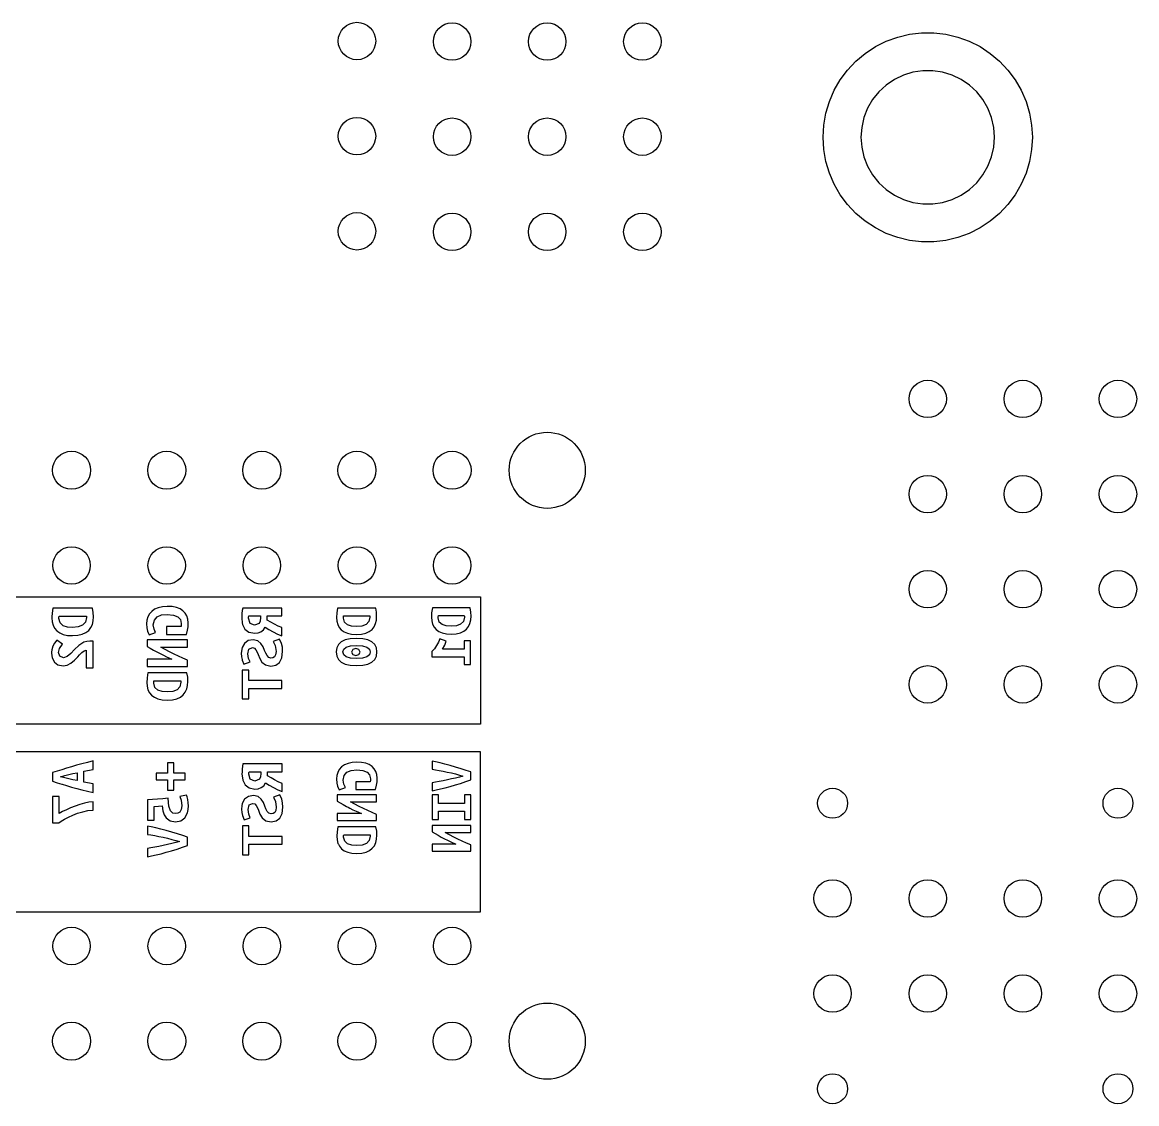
# Model space of a CAD drawing. Extents: x 49 to 111, y -108.5 to -46.5.
# Drawn here: x 81.23 to 110.99, y -75.33 to -46.46 of the extents above; entities that cross this region are included whole.
import ezdxf

# ---------------------------------------------------------------- set-up
doc = ezdxf.new("R2010")
doc.units = 0
doc.layers.add('BLACK', color=7, linetype='CONTINUOUS')

msp = doc.modelspace()

# ---------------------------------------------------------------- linework, layer by layer
at = {"layer": 'BLACK', "linetype": 'CONTINUOUS'}
for p, q in [((104.013, -47.110325), (104.303353, -46.964504)), ((104.303353, -46.964504), (104.608672, -46.853377)), ((104.608672, -46.853377), (104.924827, -46.778447)), ((104.924827, -46.778447), (105.247543, -46.740727)), ((105.247543, -46.740727), (105.572457, -46.740727)), ((105.572457, -46.740727), (105.895173, -46.778447)), ((105.895173, -46.778447), (106.211328, -46.853377)), ((106.211328, -46.853377), (106.516647, -46.964504)), ((106.516647, -46.964504), (106.807, -47.110325)), ((103.492641, -47.497718), (103.741539, -47.288868)), ((103.741539, -47.288868), (104.013, -47.110325)), ((106.807, -47.110325), (107.078461, -47.288868)), ((107.078461, -47.288868), (107.327359, -47.497718)), ((103.269672, -47.734051), (103.492641, -47.497718)), ((107.327359, -47.497718), (107.550328, -47.734051)), ((103.075647, -47.994672), (103.269672, -47.734051)), ((104.758602, -47.870265), (104.518507, -47.985889)), ((105.013248, -47.791717), (104.758602, -47.870265)), ((105.276757, -47.752), (105.013248, -47.791717)), ((105.543243, -47.752), (105.276757, -47.752)), ((105.806752, -47.791717), (105.543243, -47.752)), ((106.061398, -47.870265), (105.806752, -47.791717)), ((106.301493, -47.985889), (106.061398, -47.870265)), ((107.550328, -47.734051), (107.744353, -47.994672)), ((102.91319, -48.276055), (103.075647, -47.994672)), ((104.298326, -48.136005), (104.102979, -48.317262)), ((104.518507, -47.985889), (104.298326, -48.136005)), ((106.521674, -48.136005), (106.301493, -47.985889)), ((106.717021, -48.317262), (106.521674, -48.136005)), ((107.744353, -47.994672), (107.90681, -48.276055)), ((102.784499, -48.574396), (102.91319, -48.276055)), ((104.102979, -48.317262), (103.936828, -48.525608)), ((106.883172, -48.525608), (106.717021, -48.317262)), ((107.90681, -48.276055), (108.035501, -48.574396)), ((102.691313, -48.885659), (102.784499, -48.574396)), ((103.803585, -48.756391), (103.706227, -49.004456)), ((103.936828, -48.525608), (103.803585, -48.756391)), ((107.016415, -48.756391), (106.883172, -48.525608)), ((107.113773, -49.004456), (107.016415, -48.756391)), ((108.035501, -48.574396), (108.128687, -48.885659)), ((102.634892, -49.205636), (102.691313, -48.885659)), ((103.706227, -49.004456), (103.646928, -49.26426)), ((107.173072, -49.26426), (107.113773, -49.004456)), ((108.128687, -48.885659), (108.185108, -49.205636)), ((102.616, -49.53), (102.634892, -49.205636)), ((103.646928, -49.26426), (103.627014, -49.53)), ((107.192986, -49.53), (107.173072, -49.26426)), ((108.185108, -49.205636), (108.204, -49.53)), ((102.634892, -49.854364), (102.616, -49.53)), ((103.627014, -49.53), (103.646928, -49.79574)), ((107.173072, -49.79574), (107.192986, -49.53)), ((108.204, -49.53), (108.185108, -49.854364)), ((102.691313, -50.174341), (102.634892, -49.854364)), ((103.646928, -49.79574), (103.706227, -50.055544)), ((107.113773, -50.055544), (107.173072, -49.79574)), ((108.185108, -49.854364), (108.128687, -50.174341)), ((102.784499, -50.485604), (102.691313, -50.174341)), ((103.706227, -50.055544), (103.803585, -50.303609)), ((107.016415, -50.303609), (107.113773, -50.055544)), ((108.128687, -50.174341), (108.035501, -50.485604)), ((102.91319, -50.783945), (102.784499, -50.485604)), ((103.803585, -50.303609), (103.936828, -50.534392)), ((103.936828, -50.534392), (104.102979, -50.742738)), ((106.717021, -50.742738), (106.883172, -50.534392)), ((106.883172, -50.534392), (107.016415, -50.303609)), ((108.035501, -50.485604), (107.90681, -50.783945)), ((103.075647, -51.065328), (102.91319, -50.783945)), ((104.102979, -50.742738), (104.298326, -50.923995)), ((106.521674, -50.923995), (106.717021, -50.742738)), ((107.90681, -50.783945), (107.744353, -51.065328)), ((103.269672, -51.325949), (103.075647, -51.065328)), ((104.298326, -50.923995), (104.518507, -51.074111)), ((104.518507, -51.074111), (104.758602, -51.189735)), ((106.061398, -51.189735), (106.301493, -51.074111)), ((106.301493, -51.074111), (106.521674, -50.923995)), ((107.744353, -51.065328), (107.550328, -51.325949)), ((103.492641, -51.562282), (103.269672, -51.325949)), ((104.758602, -51.189735), (105.013248, -51.268283)), ((105.013248, -51.268283), (105.276757, -51.308)), ((105.276757, -51.308), (105.543243, -51.308)), ((105.543243, -51.308), (105.806752, -51.268283)), ((105.806752, -51.268283), (106.061398, -51.189735)), ((107.550328, -51.325949), (107.327359, -51.562282)), ((103.741539, -51.771132), (103.492641, -51.562282)), ((104.013, -51.949675), (103.741539, -51.771132)), ((107.078461, -51.771132), (106.807, -51.949675)), ((107.327359, -51.562282), (107.078461, -51.771132)), ((104.303353, -52.095496), (104.013, -51.949675)), ((106.807, -51.949675), (106.516647, -52.095496)), ((104.608672, -52.206623), (104.303353, -52.095496)), ((104.924827, -52.281553), (104.608672, -52.206623)), ((105.247543, -52.319273), (104.924827, -52.281553)), ((105.572457, -52.319273), (105.247543, -52.319273)), ((105.895173, -52.281553), (105.572457, -52.319273)), ((106.211328, -52.206623), (105.895173, -52.281553)), ((106.516647, -52.095496), (106.211328, -52.206623)), ((56.392122, -61.799056), (93.467878, -61.799056)), ((93.467878, -61.799056), (93.467878, -62.051072)), ((82.050731, -62.100056), (82.029694, -62.238555)), ((83.109635, -62.100056), (82.050731, -62.100056)), ((83.129797, -62.218394), (83.109635, -62.100056)), ((84.688514, -62.187097), (84.62643, -62.255022)), ((84.767905, -62.131286), (84.688514, -62.187097)), ((84.864168, -62.088454), (84.767905, -62.131286)), ((84.976872, -62.061197), (84.864168, -62.088454)), ((85.105584, -62.052112), (84.976872, -62.061197)), ((85.235594, -62.059899), (85.105584, -62.052112)), ((85.34873, -62.083262), (85.235594, -62.059899)), ((85.444778, -62.120902), (85.34873, -62.083262)), ((85.523519, -62.171522), (85.444778, -62.120902)), ((85.584955, -62.234471), (85.523519, -62.171522)), ((87.107171, -62.165138), (87.098629, -62.239461)), ((87.119986, -62.097649), (87.107171, -62.165138)), ((88.16222, -62.097649), (87.119986, -62.097649)), ((88.16222, -62.307805), (88.16222, -62.097649)), ((89.651537, -62.096491), (89.631292, -62.229775)), ((90.670566, -62.096491), (89.651537, -62.096491)), ((90.689968, -62.210373), (90.670566, -62.096491)), ((92.184473, -62.095362), (92.164478, -62.226993)), ((93.190869, -62.095362), (92.184473, -62.095362)), ((93.21003, -62.207832), (93.190869, -62.095362)), ((93.467878, -62.051072), (93.467878, -62.315303)), ((82.025466, -62.335782), (82.024434, -62.359523)), ((82.024434, -62.359523), (82.032323, -62.461863)), ((82.029694, -62.238555), (82.025466, -62.335782)), ((82.032323, -62.461863), (82.055991, -62.554999)), ((82.212021, -62.378807), (82.212898, -62.347251)), ((82.242702, -62.496269), (82.212021, -62.378807)), ((82.212898, -62.347251), (82.217281, -62.315694)), ((82.217281, -62.315694), (82.946592, -62.315694)), ((82.920295, -62.47786), (82.843156, -62.558505)), ((82.948345, -62.354263), (82.920295, -62.47786)), ((82.946592, -62.315694), (82.948345, -62.334979)), ((82.948345, -62.334979), (82.948345, -62.354263)), ((83.105252, -62.533961), (83.128263, -62.437319)), ((83.128263, -62.437319), (83.135933, -62.331472)), ((83.135933, -62.331472), (83.129797, -62.218394)), ((84.555476, -62.422023), (84.546607, -62.515907)), ((84.582084, -62.334196), (84.555476, -62.422023)), ((84.583609, -62.331472), (84.582084, -62.334196)), ((84.62643, -62.255022), (84.583609, -62.331472)), ((84.731779, -62.545327), (84.759468, -62.417264)), ((84.759468, -62.417264), (84.836479, -62.3316)), ((84.836479, -62.3316), (84.954158, -62.283144)), ((84.954158, -62.283144), (85.105584, -62.268434)), ((85.105584, -62.268434), (85.272369, -62.283577)), ((85.272369, -62.283577), (85.388534, -62.329004)), ((85.388534, -62.329004), (85.456675, -62.403852)), ((85.456675, -62.403852), (85.479389, -62.507254)), ((85.629084, -62.309103), (85.584955, -62.234471)), ((85.655692, -62.39455), (85.629084, -62.309103)), ((85.664561, -62.489948), (85.655692, -62.39455)), ((87.094357, -62.311222), (87.092649, -62.371022)), ((87.092649, -62.371022), (87.107514, -62.489948)), ((87.098629, -62.239461), (87.094357, -62.311222)), ((87.275467, -62.371022), (87.276321, -62.341976)), ((87.314764, -62.506), (87.275467, -62.371022)), ((87.276321, -62.341976), (87.280592, -62.307805)), ((87.280592, -62.307805), (87.598388, -62.307805)), ((87.587923, -62.446627), (87.556528, -62.509417)), ((87.598388, -62.353936), (87.587923, -62.446627)), ((87.598388, -62.307805), (87.598388, -62.353936)), ((87.772664, -62.417154), (87.772664, -62.307805)), ((87.772664, -62.307805), (88.16222, -62.307805)), ((87.869412, -62.475032), (87.772664, -62.417154)), ((87.964879, -62.529066), (87.869412, -62.475032)), ((89.631292, -62.229775), (89.62623, -62.346187)), ((89.62623, -62.346187), (89.633822, -62.444673)), ((89.633822, -62.444673), (89.656599, -62.534302)), ((89.806754, -62.364745), (89.807597, -62.334377)), ((89.836279, -62.477783), (89.806754, -62.364745)), ((89.807597, -62.334377), (89.811815, -62.304009)), ((89.811815, -62.304009), (90.513663, -62.304009)), ((89.91473, -62.546956), (89.836279, -62.477783)), ((90.488356, -62.460069), (90.414122, -62.537677)), ((90.51535, -62.341126), (90.488356, -62.460069)), ((90.513663, -62.304009), (90.51535, -62.322567)), ((90.51535, -62.322567), (90.51535, -62.341126)), ((90.666348, -62.514057), (90.688492, -62.421054)), ((90.688492, -62.421054), (90.695873, -62.319193)), ((90.695873, -62.319193), (90.689968, -62.210373)), ((92.160469, -62.319193), (92.159479, -62.341962)), ((92.159479, -62.341962), (92.166977, -62.439228)), ((92.164478, -62.226993), (92.160469, -62.319193)), ((92.166977, -62.439228), (92.189471, -62.527746)), ((92.337765, -62.360291), (92.338598, -62.330299)), ((92.366924, -62.471927), (92.337765, -62.360291)), ((92.338598, -62.330299), (92.342763, -62.300307)), ((92.342763, -62.300307), (93.035911, -62.300307)), ((92.444403, -62.540242), (92.366924, -62.471927)), ((93.010917, -62.454432), (92.937604, -62.531078)), ((93.037577, -62.336964), (93.010917, -62.454432)), ((93.035911, -62.300307), (93.037577, -62.318635)), ((93.037577, -62.318635), (93.037577, -62.336964)), ((93.186703, -62.507751), (93.208572, -62.415901)), ((93.208572, -62.415901), (93.215862, -62.315303)), ((93.215862, -62.315303), (93.21003, -62.207832)), ((93.467878, -62.315303), (93.467878, -62.840882)), ((82.055991, -62.554999), (82.096533, -62.63674)), ((82.096533, -62.63674), (82.155044, -62.704894)), ((82.155044, -62.704894), (82.231744, -62.759461)), ((82.231744, -62.759461), (82.326853, -62.80044)), ((82.324223, -62.568148), (82.242702, -62.496269)), ((82.441684, -62.604964), (82.324223, -62.568148)), ((82.57843, -62.615483), (82.441684, -62.604964)), ((82.726572, -62.602334), (82.57843, -62.615483)), ((82.843156, -62.558505), (82.726572, -62.602334)), ((82.835267, -62.796934), (82.931471, -62.75201)), ((82.931471, -62.75201), (83.007953, -62.692622)), ((83.007953, -62.692622), (83.065587, -62.619647)), ((83.065587, -62.619647), (83.105252, -62.533961)), ((84.546607, -62.515907), (84.556125, -62.627529)), ((84.556125, -62.627529), (84.577757, -62.713193)), ((84.577757, -62.713193), (84.603716, -62.772898)), ((84.603716, -62.772898), (84.624483, -62.808375)), ((84.624483, -62.808375), (84.79408, -62.752996)), ((84.750815, -62.659545), (84.731779, -62.545327)), ((84.79408, -62.752996), (84.750815, -62.659545)), ((85.472467, -62.590322), (85.081356, -62.590322)), ((85.081356, -62.590322), (85.081356, -62.803183)), ((85.477659, -62.548788), (85.472467, -62.590322)), ((85.479389, -62.507254), (85.477659, -62.548788)), ((85.616105, -62.803183), (85.647255, -62.684638)), ((85.647255, -62.684638), (85.660235, -62.59573)), ((85.660235, -62.59573), (85.664561, -62.489948)), ((87.107514, -62.489948), (87.113152, -62.535046)), ((87.113152, -62.535046), (87.176369, -62.661481)), ((87.176369, -62.661481), (87.284864, -62.742638)), ((87.284864, -62.742638), (87.43949, -62.77083)), ((87.437782, -62.557257), (87.314764, -62.506)), ((87.556528, -62.509417), (87.437782, -62.557257)), ((87.43949, -62.77083), (87.527482, -62.761433)), ((87.527482, -62.761433), (87.606931, -62.733241)), ((87.606931, -62.733241), (87.673139, -62.683265)), ((87.673139, -62.683265), (87.721406, -62.608515)), ((87.721406, -62.608515), (87.81965, -62.670024)), ((87.81965, -62.670024), (87.932416, -62.733241)), ((87.932416, -62.733241), (88.050308, -62.792187)), ((88.061627, -62.577974), (87.964879, -62.529066)), ((88.16222, -62.620475), (88.061627, -62.577974)), ((88.16222, -62.840882), (88.16222, -62.620475)), ((89.656599, -62.534302), (89.695614, -62.612965)), ((89.695614, -62.612965), (89.751922, -62.678552)), ((89.751922, -62.678552), (89.825734, -62.731064)), ((89.825734, -62.731064), (89.917261, -62.770501)), ((90.027768, -62.582386), (89.91473, -62.546956)), ((89.917261, -62.770501), (90.027979, -62.795176)), ((90.159365, -62.592509), (90.027768, -62.582386)), ((90.301927, -62.579855), (90.159365, -62.592509)), ((90.293703, -62.794332), (90.40653, -62.767127)), ((90.414122, -62.537677), (90.301927, -62.579855)), ((90.40653, -62.767127), (90.499111, -62.723894)), ((90.499111, -62.723894), (90.572712, -62.666742)), ((90.572712, -62.666742), (90.628177, -62.596515)), ((90.628177, -62.596515), (90.666348, -62.514057)), ((92.189471, -62.527746), (92.228003, -62.605433)), ((92.228003, -62.605433), (92.283613, -62.670207)), ((92.283613, -62.670207), (92.35651, -62.722068)), ((92.35651, -62.722068), (92.446902, -62.761016)), ((92.556039, -62.575233), (92.444403, -62.540242)), ((92.446902, -62.761016), (92.556248, -62.785385)), ((92.686005, -62.58523), (92.556039, -62.575233)), ((92.556248, -62.785385), (92.686005, -62.793508)), ((92.8268, -62.572734), (92.686005, -62.58523)), ((92.686005, -62.793508), (92.818677, -62.784552)), ((92.818677, -62.784552), (92.930106, -62.757684)), ((92.937604, -62.531078), (92.8268, -62.572734)), ((92.930106, -62.757684), (93.021539, -62.714987)), ((93.021539, -62.714987), (93.094228, -62.658544)), ((93.094228, -62.658544), (93.149005, -62.589187)), ((93.149005, -62.589187), (93.186703, -62.507751)), ((82.091931, -63.032952), (82.047225, -63.119514)), ((82.155921, -62.957348), (82.091931, -63.032952)), ((82.306692, -63.06429), (82.155921, -62.957348)), ((82.224294, -63.174738), (82.306692, -63.06429)), ((82.326853, -62.80044), (82.441904, -62.82608)), ((82.441904, -62.82608), (82.57843, -62.834627)), ((82.57843, -62.834627), (82.718025, -62.825204)), ((82.718025, -62.825204), (82.835267, -62.796934)), ((82.879972, -63.012572), (82.744103, -63.09497)), ((82.957111, -62.988247), (82.879972, -63.012572)), ((83.041262, -62.980139), (82.957111, -62.988247)), ((83.078079, -62.979262), (83.041262, -62.980139)), ((83.121907, -62.983645), (83.078079, -62.979262)), ((83.121907, -63.691918), (83.121907, -62.983645)), ((85.642064, -62.950282), (84.570835, -62.950282)), ((84.570835, -62.950282), (84.570835, -62.952865)), ((84.570835, -62.952865), (84.570835, -63.12161)), ((85.081356, -62.803183), (85.616105, -62.803183)), ((85.642064, -63.142377), (85.642064, -62.950282)), ((87.164409, -63.039931), (87.101619, -63.15462)), ((87.264361, -62.96753), (87.164409, -63.039931)), ((87.396776, -62.943397), (87.264361, -62.96753)), ((87.522357, -62.970734), (87.396776, -62.943397)), ((87.606931, -63.039931), (87.522357, -62.970734)), ((87.663314, -63.133049), (87.606931, -63.039931)), ((88.104128, -62.928019), (87.93327, -62.989528)), ((87.93327, -62.989528), (87.984528, -63.099732)), ((88.050308, -62.792187), (88.16222, -62.840882)), ((88.15624, -63.045911), (88.104128, -62.928019)), ((88.177384, -63.137748), (88.15624, -63.045911)), ((89.674407, -63.074279), (89.629417, -63.163697)), ((89.749391, -63.002482), (89.674407, -63.074279)), ((89.854743, -62.949993), (89.749391, -63.002482)), ((89.990839, -62.9185), (89.854743, -62.949993)), ((90.157678, -62.908003), (89.990839, -62.9185)), ((90.027979, -62.795176), (90.159365, -62.8034)), ((90.326391, -62.918313), (90.157678, -62.908003)), ((90.159365, -62.8034), (90.293703, -62.794332)), ((90.463611, -62.949244), (90.326391, -62.918313)), ((90.569338, -63.000795), (90.463611, -62.949244)), ((90.644322, -63.072029), (90.569338, -63.000795)), ((90.689312, -63.16201), (90.644322, -63.072029)), ((92.347762, -63.005117), (92.296109, -63.098426)), ((92.386085, -62.918474), (92.347762, -63.005117)), ((92.556039, -62.985123), (92.386085, -62.918474)), ((92.515217, -63.086762), (92.556039, -62.985123)), ((93.202532, -62.976792), (93.032578, -62.976792)), ((93.032578, -62.976792), (93.032578, -63.1934)), ((93.202532, -63.60329), (93.202532, -62.976792)), ((93.467878, -62.840882), (93.467878, -63.60329)), ((82.015118, -63.271903), (82.012162, -63.302719)), ((82.012162, -63.302719), (82.031447, -63.430699)), ((82.020928, -63.211336), (82.015118, -63.271903)), ((82.047225, -63.119514), (82.020928, -63.211336)), ((82.199749, -63.281681), (82.224294, -63.174738)), ((82.235689, -63.383364), (82.199749, -63.281681)), ((82.525836, -63.308855), (82.431165, -63.391253)), ((82.628395, -63.201912), (82.525836, -63.308855)), ((82.744103, -63.09497), (82.628395, -63.201912)), ((82.713423, -63.397389), (82.763388, -63.344794)), ((82.763388, -63.344794), (82.822995, -63.288693)), ((82.822995, -63.288693), (82.885232, -63.243988)), ((82.885232, -63.243988), (82.943086, -63.22558)), ((82.943086, -63.22558), (82.943086, -63.691918)), ((84.570835, -63.12161), (84.650225, -63.170066)), ((84.650225, -63.170066), (84.736105, -63.218522)), ((84.736105, -63.218522), (84.825014, -63.266329)), ((84.825014, -63.266329), (84.91349, -63.312839)), ((84.91349, -63.312839), (85.000451, -63.356968)), ((85.049533, -63.206696), (84.930796, -63.142377)), ((84.930796, -63.142377), (85.642064, -63.142377)), ((85.000451, -63.356968), (85.084817, -63.397637)), ((85.168077, -63.268132), (85.049533, -63.206696)), ((85.28643, -63.326683), (85.168077, -63.268132)), ((85.404782, -63.38235), (85.28643, -63.326683)), ((87.101619, -63.15462), (87.080688, -63.305616)), ((87.080688, -63.305616), (87.086241, -63.396811)), ((87.256672, -63.320993), (87.287, -63.195412)), ((87.273758, -63.441448), (87.256672, -63.320993)), ((87.287, -63.195412), (87.377981, -63.153552)), ((87.377981, -63.153552), (87.431802, -63.170638)), ((87.431802, -63.170638), (87.472808, -63.214207)), ((87.472808, -63.214207), (87.504416, -63.274007)), ((87.504416, -63.274007), (87.530045, -63.339787)), ((87.530045, -63.339787), (87.571905, -63.443156)), ((87.702612, -63.232147), (87.663314, -63.133049)), ((87.732512, -63.303907), (87.702612, -63.232147)), ((87.768392, -63.368833), (87.732512, -63.303907)), ((87.81367, -63.416673), (87.768392, -63.368833)), ((87.997342, -63.344059), (87.966587, -63.399588)), ((87.984528, -63.099732), (88.008448, -63.256067)), ((88.008448, -63.256067), (87.997342, -63.344059)), ((88.164142, -63.427566), (88.184431, -63.256067)), ((88.184431, -63.256067), (88.177384, -63.137748)), ((89.616476, -63.256067), (89.61442, -63.270736)), ((89.61442, -63.270736), (89.629323, -63.379463)), ((89.629417, -63.163697), (89.616476, -63.256067)), ((89.629323, -63.379463), (89.674032, -63.469443)), ((89.791569, -63.270736), (89.814978, -63.196081)), ((89.814978, -63.346447), (89.791569, -63.270736)), ((89.814978, -63.196081), (89.885205, -63.140827)), ((89.885205, -63.401489), (89.814978, -63.346447)), ((89.885205, -63.140827), (90.000141, -63.106663)), ((90.000141, -63.106663), (90.157678, -63.095274)), ((90.061511, -63.203251), (90.027768, -63.272424)), ((90.027768, -63.272424), (90.061511, -63.339065)), ((90.140806, -63.177944), (90.061511, -63.203251)), ((90.061511, -63.339065), (90.140806, -63.365216)), ((90.219258, -63.203251), (90.140806, -63.177944)), ((90.140806, -63.365216), (90.219258, -63.339065)), ((90.157678, -63.095274), (90.316479, -63.106663)), ((90.252157, -63.272424), (90.219258, -63.203251)), ((90.219258, -63.339065), (90.252157, -63.272424)), ((90.316479, -63.106663), (90.431837, -63.140827)), ((90.431837, -63.140827), (90.502064, -63.196081)), ((90.502064, -63.346447), (90.431837, -63.401489)), ((90.502064, -63.196081), (90.525473, -63.270736)), ((90.524951, -63.272424), (90.502064, -63.346447)), ((90.525473, -63.270736), (90.524951, -63.272424)), ((90.644322, -63.469443), (90.689312, -63.379463)), ((90.704309, -63.270736), (90.689312, -63.16201)), ((90.689312, -63.379463), (90.704309, -63.270736)), ((92.236125, -63.186735), (92.171143, -63.258383)), ((92.171143, -63.258383), (92.171143, -63.270736)), ((92.171143, -63.270736), (92.171143, -63.398345)), ((92.296109, -63.098426), (92.236125, -63.186735)), ((92.456066, -63.1934), (92.515217, -63.086762)), ((93.032578, -63.1934), (92.456066, -63.1934)), ((82.031447, -63.430699), (82.089301, -63.539394)), ((82.089301, -63.539394), (82.186601, -63.61478)), ((82.186601, -63.61478), (82.32247, -63.64283)), ((82.338248, -63.423686), (82.235689, -63.383364)), ((82.32247, -63.64283), (82.430289, -63.621792)), ((82.431165, -63.391253), (82.338248, -63.423686)), ((82.430289, -63.621792), (82.531095, -63.565691)), ((82.531095, -63.565691), (82.625765, -63.4868)), ((82.625765, -63.4868), (82.713423, -63.397389)), ((85.230186, -63.464264), (84.570835, -63.464264)), ((84.570835, -63.464264), (84.570835, -63.656359)), ((84.570835, -63.656359), (85.642064, -63.656359)), ((85.084817, -63.397637), (85.230186, -63.464264)), ((85.523327, -63.435133), (85.404782, -63.38235)), ((85.642064, -63.485031), (85.523327, -63.435133)), ((85.642064, -63.656359), (85.642064, -63.485031)), ((87.086241, -63.396811), (87.1029, -63.475619)), ((87.1029, -63.475619), (87.106717, -63.485031)), ((87.106717, -63.485031), (87.152449, -63.597783)), ((87.152449, -63.597783), (87.314764, -63.536274)), ((87.314764, -63.536274), (87.273758, -63.441448)), ((87.571905, -63.443156), (87.633414, -63.542254)), ((87.633414, -63.542254), (87.729095, -63.616577)), ((87.729095, -63.616577), (87.87347, -63.645623)), ((87.871761, -63.435468), (87.81367, -63.416673)), ((87.922164, -63.427779), (87.871761, -63.435468)), ((87.87347, -63.645623), (88.005244, -63.62149)), ((87.966587, -63.399588), (87.922164, -63.427779)), ((88.005244, -63.62149), (88.103274, -63.549088)), ((88.103274, -63.549088), (88.164142, -63.427566)), ((89.674032, -63.469443), (89.748548, -63.540678)), ((89.748548, -63.540678), (89.853619, -63.592229)), ((89.853619, -63.592229), (89.989995, -63.62316)), ((90.000141, -63.435021), (89.885205, -63.401489)), ((89.989995, -63.62316), (90.157678, -63.63347)), ((90.157678, -63.446198), (90.000141, -63.435021)), ((90.316479, -63.435021), (90.157678, -63.446198)), ((90.157678, -63.63347), (90.326391, -63.62316)), ((90.431837, -63.401489), (90.316479, -63.435021)), ((90.326391, -63.62316), (90.463611, -63.592229)), ((90.463611, -63.592229), (90.569338, -63.540678)), ((90.569338, -63.540678), (90.644322, -63.469443)), ((92.171143, -63.398345), (93.032578, -63.398345)), ((93.032578, -63.398345), (93.032578, -63.60329)), ((93.032578, -63.60329), (93.202532, -63.60329)), ((93.467878, -63.60329), (93.467878, -63.691918)), ((82.943086, -63.691918), (83.121907, -63.691918)), ((84.563913, -63.966132), (84.558721, -64.085542)), ((84.576611, -63.882535), (84.563913, -63.966132)), ((84.58468, -63.829417), (84.576611, -63.882535)), ((85.62995, -63.829417), (84.58468, -63.829417)), ((85.649851, -63.946231), (85.62995, -63.829417)), ((85.655908, -64.057853), (85.649851, -63.946231)), ((87.278884, -63.756681), (87.104609, -63.756681)), ((87.104609, -63.756681), (87.104609, -64.057853)), ((87.278884, -64.03518), (87.278884, -63.756681)), ((93.467878, -63.691918), (93.467878, -64.247044)), ((84.558721, -64.085542), (84.566509, -64.186565)), ((84.566509, -64.186565), (84.589871, -64.278502)), ((84.743893, -64.104579), (84.744758, -64.073428)), ((84.774178, -64.220528), (84.743893, -64.104579)), ((84.744758, -64.073428), (84.749085, -64.042278)), ((84.749085, -64.042278), (85.469006, -64.042278)), ((84.85465, -64.291481), (84.774178, -64.220528)), ((85.443047, -64.202357), (85.366902, -64.281963)), ((85.470736, -64.080351), (85.443047, -64.202357)), ((85.469006, -64.042278), (85.470736, -64.061314)), ((85.470736, -64.061314), (85.470736, -64.080351)), ((85.586469, -64.342317), (85.625623, -64.257735)), ((85.625623, -64.257735), (85.648337, -64.162337)), ((85.648337, -64.162337), (85.655908, -64.057853)), ((87.104609, -64.057853), (87.104609, -64.525542)), ((88.16222, -64.03518), (87.278884, -64.03518)), ((87.278884, -64.525542), (87.278884, -64.247044)), ((87.278884, -64.247044), (88.16222, -64.247044)), ((88.16222, -64.247044), (88.16222, -64.03518)), ((93.467878, -64.247044), (93.467878, -64.948928)), ((84.589871, -64.278502), (84.629891, -64.35919)), ((84.629891, -64.35919), (84.687649, -64.426467)), ((84.687649, -64.426467), (84.723736, -64.45214)), ((84.723736, -64.45214), (84.763362, -64.480331)), ((84.763362, -64.480331), (84.857246, -64.520783)), ((84.970599, -64.327824), (84.85465, -64.291481)), ((84.857246, -64.520783), (84.970815, -64.546093)), ((85.105584, -64.338207), (84.970599, -64.327824)), ((84.970815, -64.546093), (85.105584, -64.554529)), ((85.251818, -64.325228), (85.105584, -64.338207)), ((85.105584, -64.554529), (85.243381, -64.545228)), ((85.243381, -64.545228), (85.359114, -64.517322)), ((85.366902, -64.281963), (85.251818, -64.325228)), ((85.359114, -64.517322), (85.454079, -64.472976)), ((85.454079, -64.472976), (85.529576, -64.414352)), ((85.529576, -64.414352), (85.586469, -64.342317)), ((87.104609, -64.525542), (87.278884, -64.525542)), ((93.467878, -64.948928), (93.467878, -65.200944)), ((93.467878, -65.200944), (56.392122, -65.200944)), ((56.398787, -65.927235), (93.461213, -65.927235)), ((93.461213, -65.927235), (93.461213, -66.179251)), ((82.543896, -66.335282), (82.41367, -66.374399)), ((82.679382, -66.295945), (82.543896, -66.335282)), ((82.82199, -66.256828), (82.679382, -66.295945)), ((82.97172, -66.21793), (82.82199, -66.256828)), ((83.128572, -66.179251), (82.97172, -66.21793)), ((83.128572, -66.403654), (83.128572, -66.179251)), ((85.281846, -66.232696), (85.107057, -66.232696)), ((85.107057, -66.232696), (85.107057, -66.504397)), ((85.281846, -66.504397), (85.281846, -66.232696)), ((87.113836, -66.323225), (87.105293, -66.397548)), ((87.126651, -66.255736), (87.113836, -66.323225)), ((88.168885, -66.255736), (87.126651, -66.255736)), ((88.168885, -66.465891), (88.168885, -66.255736)), ((89.75943, -66.340622), (89.698904, -66.406842)), ((89.836828, -66.286212), (89.75943, -66.340622)), ((89.930674, -66.244455), (89.836828, -66.286212)), ((90.040549, -66.217883), (89.930674, -66.244455)), ((90.16603, -66.209025), (90.040549, -66.217883)), ((90.292775, -66.216617), (90.16603, -66.209025)), ((90.403072, -66.239394), (90.292775, -66.216617)), ((90.496708, -66.276089), (90.403072, -66.239394)), ((90.573472, -66.325437), (90.496708, -66.276089)), ((90.633366, -66.386807), (90.573472, -66.325437)), ((92.271116, -66.204295), (92.177808, -66.185133)), ((92.177808, -66.185133), (92.177808, -66.401742)), ((92.387751, -66.231788), (92.271116, -66.204295)), ((92.520007, -66.265529), (92.387751, -66.231788)), ((92.660178, -66.303435), (92.520007, -66.265529)), ((92.804514, -66.344674), (92.660178, -66.303435)), ((92.949267, -66.388412), (92.804514, -66.344674)), ((93.461213, -66.179251), (93.461213, -66.473389)), ((82.163407, -66.450661), (82.043371, -66.487806)), ((82.043371, -66.487806), (82.043371, -66.722728)), ((82.28684, -66.412858), (82.163407, -66.450661)), ((82.253749, -66.600007), (82.370334, -66.567574)), ((82.370334, -66.632441), (82.253749, -66.600007)), ((82.41367, -66.374399), (82.28684, -66.412858)), ((82.370334, -66.567574), (82.479029, -66.539524)), ((82.479029, -66.660491), (82.370334, -66.632441)), ((82.479029, -66.539524), (82.586848, -66.51498)), ((82.586848, -66.51498), (82.69905, -66.493065)), ((82.69905, -66.493065), (82.69905, -66.705197)), ((82.877872, -66.452743), (83.128572, -66.403654)), ((82.877872, -66.742013), (82.877872, -66.452743)), ((85.107057, -66.504397), (84.805936, -66.504397)), ((84.805936, -66.504397), (84.805936, -66.687838)), ((85.582967, -66.504397), (85.281846, -66.504397)), ((85.582967, -66.687838), (85.582967, -66.504397)), ((87.101022, -66.469308), (87.099313, -66.529109)), ((87.099313, -66.529109), (87.119155, -66.687838)), ((87.105293, -66.397548), (87.101022, -66.469308)), ((87.282132, -66.529109), (87.282986, -66.500063)), ((87.321429, -66.664087), (87.282132, -66.529109)), ((87.282986, -66.500063), (87.287257, -66.465891)), ((87.287257, -66.465891), (87.605053, -66.465891)), ((87.594588, -66.604714), (87.563193, -66.667504)), ((87.605053, -66.512023), (87.594588, -66.604714)), ((87.605053, -66.465891), (87.605053, -66.512023)), ((87.779328, -66.57524), (87.779328, -66.465891)), ((87.779328, -66.465891), (88.168885, -66.465891)), ((87.876077, -66.633119), (87.779328, -66.57524)), ((87.971544, -66.687153), (87.876077, -66.633119)), ((89.629732, -66.56965), (89.621085, -66.661177)), ((89.655672, -66.484028), (89.629732, -66.56965)), ((89.698904, -66.406842), (89.655672, -66.484028)), ((89.801609, -66.689858), (89.828603, -66.56501)), ((89.828603, -66.56501), (89.90368, -66.481497)), ((89.90368, -66.481497), (90.018405, -66.434258)), ((90.018405, -66.434258), (90.16603, -66.419917)), ((90.16603, -66.419917), (90.328627, -66.434679)), ((90.328627, -66.434679), (90.441876, -66.478967)), ((90.441876, -66.478967), (90.508307, -66.551935)), ((90.508307, -66.551935), (90.53045, -66.652741)), ((90.53045, -66.652741), (90.528763, -66.693233)), ((90.676388, -66.459565), (90.633366, -66.386807)), ((90.702327, -66.542867), (90.676388, -66.459565)), ((90.710974, -66.63587), (90.702327, -66.542867)), ((90.706756, -66.738996), (90.710974, -66.63587)), ((92.177808, -66.401742), (92.264243, -66.414239)), ((92.264243, -66.414239), (92.363591, -66.431734)), ((92.363591, -66.431734), (92.471062, -66.45277)), ((92.471062, -66.45277), (92.581866, -66.475889)), ((92.581866, -66.475889), (92.693503, -66.500882)), ((92.693503, -66.500882), (92.803473, -66.527541)), ((92.801488, -66.63587), (92.695169, -66.660839)), ((92.805139, -66.635013), (92.801488, -66.63587)), ((92.803473, -66.527541), (92.906987, -66.554826)), ((92.908237, -66.608353), (92.805139, -66.635013)), ((92.906987, -66.554826), (92.999254, -66.581694)), ((92.999254, -66.581694), (92.908237, -66.608353)), ((93.08673, -66.43215), (92.949267, -66.388412)), ((93.209197, -66.473389), (93.08673, -66.43215)), ((93.209197, -66.684999), (93.209197, -66.473389)), ((93.461213, -66.473389), (93.461213, -66.998968)), ((82.043371, -66.722728), (82.164393, -66.761243)), ((82.164393, -66.761243), (82.289032, -66.799648)), ((82.289032, -66.799648), (82.294137, -66.801172)), ((82.294137, -66.801172), (82.417286, -66.837943)), ((82.417286, -66.837943), (82.549156, -66.876129)), ((82.586848, -66.684159), (82.479029, -66.660491)), ((82.549156, -66.876129), (82.685627, -66.913986)), ((82.69905, -66.705197), (82.586848, -66.684159)), ((82.685627, -66.913986), (82.827688, -66.951295)), ((82.827688, -66.951295), (82.975336, -66.988057)), ((83.128572, -66.792854), (82.877872, -66.742013)), ((83.128572, -67.02427), (83.128572, -66.792854)), ((84.805936, -66.687838), (85.107057, -66.687838)), ((85.107057, -66.687838), (85.107057, -66.792854)), ((85.107057, -66.792854), (85.107057, -66.959539)), ((85.281846, -66.959539), (85.281846, -66.687838)), ((85.281846, -66.687838), (85.582967, -66.687838)), ((87.119155, -66.687838), (87.119816, -66.693133)), ((87.119816, -66.693133), (87.183034, -66.819568)), ((87.183034, -66.819568), (87.291529, -66.900725)), ((87.291529, -66.900725), (87.446155, -66.928917)), ((87.444447, -66.715344), (87.321429, -66.664087)), ((87.563193, -66.667504), (87.444447, -66.715344)), ((87.446155, -66.928917), (87.534147, -66.919519)), ((87.534147, -66.919519), (87.613596, -66.891328)), ((87.613596, -66.891328), (87.679804, -66.841352)), ((87.679804, -66.841352), (87.728071, -66.766602)), ((87.728071, -66.766602), (87.826314, -66.82811)), ((87.826314, -66.82811), (87.939081, -66.891328)), ((87.939081, -66.891328), (88.056973, -66.950274)), ((88.068292, -66.736061), (87.971544, -66.687153)), ((88.056973, -66.950274), (88.168885, -66.998968)), ((88.168885, -66.778562), (88.068292, -66.736061)), ((88.168885, -66.998968), (88.168885, -66.778562)), ((89.621085, -66.661177), (89.630365, -66.769997)), ((89.630365, -66.769997), (89.651454, -66.85351)), ((89.651454, -66.85351), (89.676761, -66.911716)), ((89.676761, -66.911716), (89.697006, -66.946303)), ((89.697006, -66.946303), (89.862345, -66.892314)), ((89.820167, -66.801209), (89.801609, -66.689858)), ((89.862345, -66.892314), (89.820167, -66.801209)), ((90.523702, -66.733724), (90.14241, -66.733724)), ((90.14241, -66.733724), (90.14241, -66.941241)), ((90.14241, -66.941241), (90.663734, -66.941241)), ((90.528763, -66.693233), (90.523702, -66.733724)), ((90.663734, -66.941241), (90.694102, -66.825673)), ((90.694102, -66.825673), (90.706756, -66.738996)), ((92.264451, -66.746649), (92.177808, -66.761645)), ((92.177808, -66.761645), (92.177808, -66.976587)), ((92.364424, -66.728321), (92.264451, -66.746649)), ((92.283613, -66.954302), (92.401081, -66.927434)), ((92.47252, -66.707493), (92.364424, -66.728321)), ((92.401081, -66.927434), (92.527505, -66.896192)), ((92.583532, -66.684999), (92.47252, -66.707493)), ((92.527505, -66.896192), (92.660178, -66.860785)), ((92.695169, -66.660839), (92.583532, -66.684999)), ((92.660178, -66.860785), (92.797225, -66.821421)), ((92.797225, -66.821421), (92.936771, -66.778307)), ((92.936771, -66.778307), (93.075275, -66.732486)), ((93.075275, -66.732486), (93.209197, -66.684999)), ((82.222193, -67.125953), (82.043371, -67.125953)), ((82.043371, -67.125953), (82.043371, -67.511701)), ((82.222193, -67.581773), (82.222193, -67.125953)), ((82.975336, -66.988057), (83.128572, -67.02427)), ((84.709673, -67.209175), (84.5775, -67.215665)), ((84.5775, -67.215665), (84.5775, -67.271465)), ((84.846605, -67.20009), (84.709673, -67.209175)), ((84.987431, -67.187976), (84.846605, -67.20009)), ((85.131285, -67.1724), (84.987431, -67.187976)), ((85.107057, -66.959539), (85.281846, -66.959539)), ((85.134963, -67.291378), (85.131285, -67.1724)), ((85.615848, -67.089333), (85.439328, -67.132597)), ((85.439328, -67.132597), (85.47394, -67.229509)), ((85.47394, -67.229509), (85.489515, -67.376609)), ((85.634884, -67.138654), (85.615848, -67.089333)), ((85.653055, -67.210473), (85.634884, -67.138654)), ((85.666034, -67.293541), (85.653055, -67.210473)), ((87.171074, -67.198018), (87.108283, -67.312707)), ((87.271026, -67.125617), (87.171074, -67.198018)), ((87.403441, -67.101483), (87.271026, -67.125617)), ((87.529021, -67.128821), (87.403441, -67.101483)), ((87.613596, -67.198018), (87.529021, -67.128821)), ((87.669979, -67.291136), (87.613596, -67.198018)), ((88.110793, -67.086106), (87.939935, -67.147615)), ((87.939935, -67.147615), (87.991192, -67.257818)), ((88.162905, -67.203998), (88.110793, -67.086106)), ((88.184048, -67.295834), (88.162905, -67.203998)), ((90.689041, -67.084648), (89.644705, -67.084648)), ((89.644705, -67.084648), (89.644705, -67.251674)), ((90.689041, -67.27192), (90.689041, -67.084648)), ((92.177808, -66.976587), (92.283613, -66.954302)), ((92.347762, -67.086558), (92.177808, -67.086558)), ((92.177808, -67.086558), (92.177808, -67.605972)), ((92.347762, -67.311497), (92.347762, -67.086558)), ((93.209197, -67.086558), (93.039243, -67.086558)), ((93.039243, -67.086558), (93.039243, -67.311497)), ((93.209197, -67.741382), (93.209197, -67.086558)), ((93.461213, -66.998968), (93.461213, -67.086558)), ((93.461213, -67.086558), (93.461213, -68.421199)), ((82.043371, -67.511701), (82.043371, -67.834227)), ((82.308755, -67.533123), (82.222193, -67.581773)), ((82.410656, -67.481843), (82.308755, -67.533123)), ((82.523516, -67.431221), (82.410656, -67.481843)), ((82.642949, -67.384543), (82.523516, -67.431221)), ((82.766327, -67.343125), (82.642949, -67.384543)), ((82.710226, -67.577828), (82.847191, -67.537067)), ((82.89102, -67.308281), (82.766327, -67.343125)), ((82.847191, -67.537067), (82.988101, -67.506606)), ((83.013083, -67.283299), (82.89102, -67.308281)), ((82.988101, -67.506606), (83.128572, -67.490609)), ((83.128572, -67.271465), (83.013083, -67.283299)), ((83.128572, -67.490609), (83.128572, -67.271465)), ((84.5775, -67.271465), (84.5775, -67.762528)), ((84.754019, -67.393915), (84.869968, -67.385262)), ((84.754019, -67.762528), (84.754019, -67.393915)), ((84.869968, -67.385262), (84.968611, -67.376609)), ((84.968611, -67.376609), (84.986301, -67.507556)), ((84.986301, -67.507556), (85.020913, -67.614275)), ((85.145995, -67.385262), (85.134963, -67.291378)), ((85.187529, -67.510729), (85.145995, -67.385262)), ((85.251561, -67.569568), (85.187529, -67.510729)), ((85.440194, -67.54361), (85.390872, -67.575625)), ((85.475671, -67.479578), (85.440194, -67.54361)), ((85.489515, -67.376609), (85.475671, -67.479578)), ((85.645267, -67.563511), (85.664736, -67.477415)), ((85.664736, -67.477415), (85.671226, -67.378339)), ((85.671226, -67.378339), (85.666034, -67.293541)), ((87.099186, -67.378339), (87.087353, -67.463702)), ((87.087353, -67.463702), (87.092906, -67.554898)), ((87.108283, -67.312707), (87.099186, -67.378339)), ((87.263337, -67.47908), (87.293664, -67.353499)), ((87.280423, -67.599535), (87.263337, -67.47908)), ((87.293664, -67.353499), (87.384646, -67.311639)), ((87.384646, -67.311639), (87.438467, -67.328724)), ((87.438467, -67.328724), (87.479473, -67.372293)), ((87.479473, -67.372293), (87.511081, -67.432094)), ((87.511081, -67.432094), (87.53671, -67.497874)), ((87.53671, -67.497874), (87.57857, -67.601243)), ((87.709277, -67.390233), (87.669979, -67.291136)), ((87.739177, -67.461994), (87.709277, -67.390233)), ((87.775057, -67.52692), (87.739177, -67.461994)), ((87.820334, -67.57476), (87.775057, -67.52692)), ((88.004007, -67.502145), (87.973252, -67.557674)), ((87.991192, -67.257818), (88.015113, -67.414154)), ((88.015113, -67.414154), (88.004007, -67.502145)), ((88.170807, -67.585652), (88.191096, -67.414154)), ((88.191096, -67.414154), (88.184048, -67.295834)), ((89.644705, -67.251674), (89.722102, -67.298914)), ((89.722102, -67.298914), (89.805826, -67.346153)), ((89.805826, -67.346153), (89.892503, -67.392761)), ((89.892503, -67.392761), (89.933199, -67.414154)), ((89.933199, -67.414154), (89.978758, -67.438102)), ((89.978758, -67.438102), (90.063536, -67.481124)), ((90.111385, -67.334625), (89.995629, -67.27192)), ((89.995629, -67.27192), (90.689041, -67.27192)), ((90.063536, -67.481124), (90.145784, -67.520772)), ((90.226954, -67.394518), (90.111385, -67.334625)), ((90.145784, -67.520772), (90.287503, -67.585726)), ((90.342335, -67.451599), (90.226954, -67.394518)), ((90.457716, -67.505869), (90.342335, -67.451599)), ((90.573285, -67.557326), (90.457716, -67.505869)), ((93.039243, -67.311497), (92.347762, -67.311497)), ((92.347762, -67.741382), (92.347762, -67.518109)), ((92.347762, -67.518109), (93.039243, -67.518109)), ((93.039243, -67.518109), (93.039243, -67.741382)), ((82.043371, -67.834227), (82.206414, -67.834227)), ((82.206414, -67.834227), (82.271719, -67.7847)), ((82.271719, -67.7847), (82.358939, -67.730791)), ((82.358939, -67.730791), (82.463689, -67.676224)), ((82.463689, -67.676224), (82.581589, -67.624725)), ((82.581589, -67.624725), (82.710226, -67.577828)), ((84.5775, -67.762528), (84.754019, -67.762528)), ((85.020913, -67.614275), (85.072446, -67.696766)), ((85.072446, -67.696766), (85.180607, -67.77594)), ((85.180607, -67.77594), (85.32511, -67.802331)), ((85.333763, -67.584278), (85.251561, -67.569568)), ((85.32511, -67.802331), (85.462691, -67.776373)), ((85.390872, -67.575625), (85.333763, -67.584278)), ((85.462691, -67.776373), (85.572583, -67.696766)), ((85.572583, -67.696766), (85.645267, -67.563511)), ((87.092906, -67.554898), (87.109565, -67.633706)), ((87.109565, -67.633706), (87.159114, -67.75587)), ((87.159114, -67.75587), (87.321429, -67.694361)), ((87.321429, -67.694361), (87.280423, -67.599535)), ((87.57857, -67.601243), (87.640079, -67.700341)), ((87.640079, -67.700341), (87.73576, -67.774664)), ((87.73576, -67.774664), (87.880135, -67.80371)), ((87.878426, -67.593554), (87.820334, -67.57476)), ((87.928829, -67.585866), (87.878426, -67.593554)), ((87.880135, -67.80371), (88.011909, -67.779576)), ((87.973252, -67.557674), (87.928829, -67.585866)), ((88.011909, -67.779576), (88.109939, -67.707175)), ((88.109939, -67.707175), (88.170807, -67.585652)), ((90.287503, -67.585726), (89.644705, -67.585726)), ((89.644705, -67.585726), (89.644705, -67.772998)), ((89.644705, -67.772998), (90.689041, -67.772998)), ((90.689041, -67.605972), (90.573285, -67.557326)), ((90.689041, -67.772998), (90.689041, -67.605972)), ((92.177808, -67.605972), (92.177808, -67.741382)), ((92.177808, -67.741382), (92.347762, -67.741382)), ((93.039243, -67.741382), (93.209197, -67.741382)), ((84.674412, -67.936451), (84.5775, -67.91655)), ((84.5775, -67.91655), (84.5775, -67.96767)), ((84.5775, -67.96767), (84.5775, -67.987495)), ((84.5775, -67.987495), (84.5775, -68.141525)), ((84.5775, -68.141525), (84.667274, -68.154504)), ((84.795553, -67.965006), (84.674412, -67.936451)), ((84.932918, -68.00005), (84.795553, -67.965006)), ((85.078503, -68.039421), (84.932918, -68.00005)), ((85.228414, -68.082252), (85.078503, -68.039421)), ((85.378758, -68.12768), (85.228414, -68.082252)), ((85.521531, -68.173108), (85.378758, -68.12768)), ((87.285549, -67.914768), (87.111273, -67.914768)), ((87.111273, -67.914768), (87.111273, -68.21594)), ((87.285549, -68.193266), (87.285549, -67.914768)), ((89.637957, -68.074995), (89.632895, -68.191408)), ((89.658202, -67.941712), (89.637957, -68.074995)), ((90.677231, -67.941712), (89.658202, -67.941712)), ((90.696633, -68.055593), (90.677231, -67.941712)), ((90.702538, -68.164413), (90.696633, -68.055593)), ((93.209197, -67.906338), (92.177808, -67.906338)), ((92.177808, -67.906338), (92.177808, -68.071293)), ((92.177808, -68.071293), (92.254246, -68.117947)), ((92.254246, -68.117947), (92.336598, -68.164413)), ((92.638702, -68.153216), (92.524381, -68.091288)), ((92.524381, -68.091288), (93.209197, -68.091288)), ((93.209197, -68.091288), (93.209197, -67.906338)), ((84.667274, -68.154504), (84.77046, -68.172675)), ((84.77046, -68.172675), (84.882082, -68.194524)), ((84.882082, -68.194524), (84.997165, -68.218536)), ((84.998896, -68.435723), (84.883596, -68.459086)), ((84.997165, -68.218536), (85.113114, -68.244494)), ((85.114845, -68.41063), (84.998896, -68.435723)), ((85.113114, -68.244494), (85.227332, -68.272184)), ((85.229063, -68.383806), (85.114845, -68.41063)), ((85.227332, -68.272184), (85.334845, -68.300522)), ((85.336143, -68.356117), (85.229063, -68.383806)), ((85.334845, -68.300522), (85.430676, -68.328427)), ((85.430676, -68.328427), (85.336143, -68.356117)), ((85.509633, -68.485045), (85.648729, -68.435723)), ((85.648729, -68.21594), (85.521531, -68.173108)), ((85.648729, -68.435723), (85.648729, -68.21594)), ((87.111273, -68.21594), (87.111273, -68.683629)), ((88.168885, -68.193266), (87.285549, -68.193266)), ((87.285549, -68.683629), (87.285549, -68.40513)), ((87.285549, -68.40513), (88.168885, -68.40513)), ((88.168885, -68.40513), (88.168885, -68.193266)), ((89.632895, -68.191408), (89.640487, -68.289894)), ((89.640487, -68.289894), (89.663264, -68.379523)), ((89.663264, -68.379523), (89.675964, -68.40513)), ((89.675964, -68.40513), (89.702279, -68.458186)), ((89.813419, -68.209966), (89.814262, -68.179598)), ((89.842943, -68.323004), (89.813419, -68.209966)), ((89.814262, -68.179598), (89.81848, -68.149229)), ((89.81848, -68.149229), (90.520328, -68.149229)), ((89.921395, -68.392176), (89.842943, -68.323004)), ((90.034433, -68.427606), (89.921395, -68.392176)), ((90.16603, -68.437729), (90.034433, -68.427606)), ((90.308592, -68.425076), (90.16603, -68.437729)), ((90.420787, -68.382897), (90.308592, -68.425076)), ((90.495021, -68.305289), (90.420787, -68.382897)), ((90.522015, -68.186346), (90.495021, -68.305289)), ((90.520328, -68.149229), (90.522015, -68.167788)), ((90.522015, -68.167788), (90.522015, -68.186346)), ((90.634842, -68.441736), (90.673013, -68.359277)), ((90.673013, -68.359277), (90.695157, -68.266274)), ((90.695157, -68.266274), (90.702538, -68.164413)), ((92.812637, -68.401205), (92.177808, -68.401205)), ((92.177808, -68.401205), (92.177808, -68.586155)), ((92.336598, -68.164413), (92.336932, -68.164602)), ((92.336932, -68.164602), (92.422534, -68.210631)), ((92.422534, -68.210631), (92.507719, -68.255411)), ((92.507719, -68.255411), (92.591447, -68.297899)), ((92.591447, -68.297899), (92.672675, -68.337055)), ((92.752838, -68.212367), (92.638702, -68.153216)), ((92.672675, -68.337055), (92.812637, -68.401205)), ((92.866789, -68.26874), (92.752838, -68.212367)), ((92.98074, -68.322337), (92.866789, -68.26874)), ((93.094876, -68.373157), (92.98074, -68.322337)), ((93.209197, -68.421199), (93.094876, -68.373157)), ((93.209197, -68.586155), (93.209197, -68.421199)), ((93.461213, -68.421199), (93.461213, -68.791636)), ((84.66749, -68.499755), (84.5775, -68.51533)), ((84.5775, -68.51533), (84.5775, -68.738575)), ((84.5775, -68.738575), (84.687392, -68.715428)), ((84.771325, -68.480718), (84.66749, -68.499755)), ((84.687392, -68.715428), (84.809398, -68.687523)), ((84.883596, -68.459086), (84.771325, -68.480718)), ((84.809398, -68.687523), (84.940705, -68.655074)), ((84.940705, -68.655074), (85.078503, -68.618299)), ((85.078503, -68.618299), (85.220843, -68.577415)), ((85.220843, -68.577415), (85.365779, -68.532636)), ((85.365779, -68.532636), (85.509633, -68.485045)), ((87.111273, -68.683629), (87.285549, -68.683629)), ((89.702279, -68.458186), (89.758587, -68.523773)), ((89.758587, -68.523773), (89.832399, -68.576285)), ((89.832399, -68.576285), (89.923926, -68.615722)), ((89.923926, -68.615722), (90.034644, -68.640396)), ((90.034644, -68.640396), (90.16603, -68.648621)), ((90.16603, -68.648621), (90.300368, -68.639552)), ((90.300368, -68.639552), (90.413195, -68.612347)), ((90.413195, -68.612347), (90.505776, -68.569115)), ((90.505776, -68.569115), (90.579377, -68.511963)), ((90.579377, -68.511963), (90.634842, -68.441736)), ((92.177808, -68.586155), (93.209197, -68.586155)), ((93.461213, -68.791636), (93.461213, -69.222893)), ((93.461213, -69.222893), (93.461213, -69.964749)), ((93.461213, -70.216765), (56.398787, -70.216765)), ((93.461213, -69.964749), (93.461213, -70.216765))]:
    msp.add_line(p, q, dxfattribs=at)
at = {"layer": 'BLACK'}
for centre, radius in [((90.17, -46.96), 0.5), ((92.71, -46.975), 0.5), ((95.25, -46.975), 0.5), ((97.79, -46.975), 0.5), ((90.17, -49.5), 0.5), ((92.71, -49.515), 0.5), ((95.25, -49.515), 0.5), ((97.79, -49.515), 0.5), ((90.17, -52.04), 0.5), ((92.71, -52.055), 0.5), ((95.25, -52.055), 0.5), ((97.79, -52.055), 0.5), ((105.41, -56.515), 0.5), ((107.95, -56.515), 0.5), ((110.49, -56.515), 0.5), ((95.25, -58.42), 1.016), ((82.55, -58.42), 0.508), ((85.09, -58.42), 0.508), ((87.63, -58.42), 0.508), ((90.17, -58.42), 0.508), ((92.71, -58.42), 0.508), ((105.41, -59.055), 0.5), ((107.95, -59.055), 0.5), ((110.49, -59.055), 0.5), ((82.55, -60.96), 0.5), ((85.09, -60.96), 0.5), ((87.63, -60.96), 0.5), ((90.17, -60.96), 0.5), ((92.71, -60.96), 0.5), ((105.41, -61.595), 0.5), ((107.95, -61.595), 0.5), ((110.49, -61.595), 0.5), ((105.41, -64.135), 0.5), ((107.95, -64.135), 0.5), ((110.49, -64.135), 0.5), ((102.87, -67.31), 0.4), ((110.49, -67.31), 0.4), ((102.87, -69.85), 0.5), ((105.41, -69.85), 0.5), ((107.95, -69.85), 0.5), ((110.49, -69.85), 0.5), ((82.55, -71.12), 0.5), ((85.09, -71.12), 0.5), ((87.63, -71.12), 0.5), ((90.17, -71.12), 0.5), ((92.71, -71.12), 0.5), ((102.87, -72.39), 0.5), ((105.41, -72.39), 0.5), ((107.95, -72.39), 0.5), ((110.49, -72.39), 0.5), ((95.25, -73.66), 1.016), ((82.55, -73.66), 0.508), ((85.09, -73.66), 0.508), ((87.63, -73.66), 0.508), ((90.17, -73.66), 0.508), ((92.71, -73.66), 0.508), ((102.87, -74.93), 0.4), ((110.49, -74.93), 0.4)]:
    msp.add_circle(centre, radius, dxfattribs=at)

doc.saveas('drawing.dxf')
